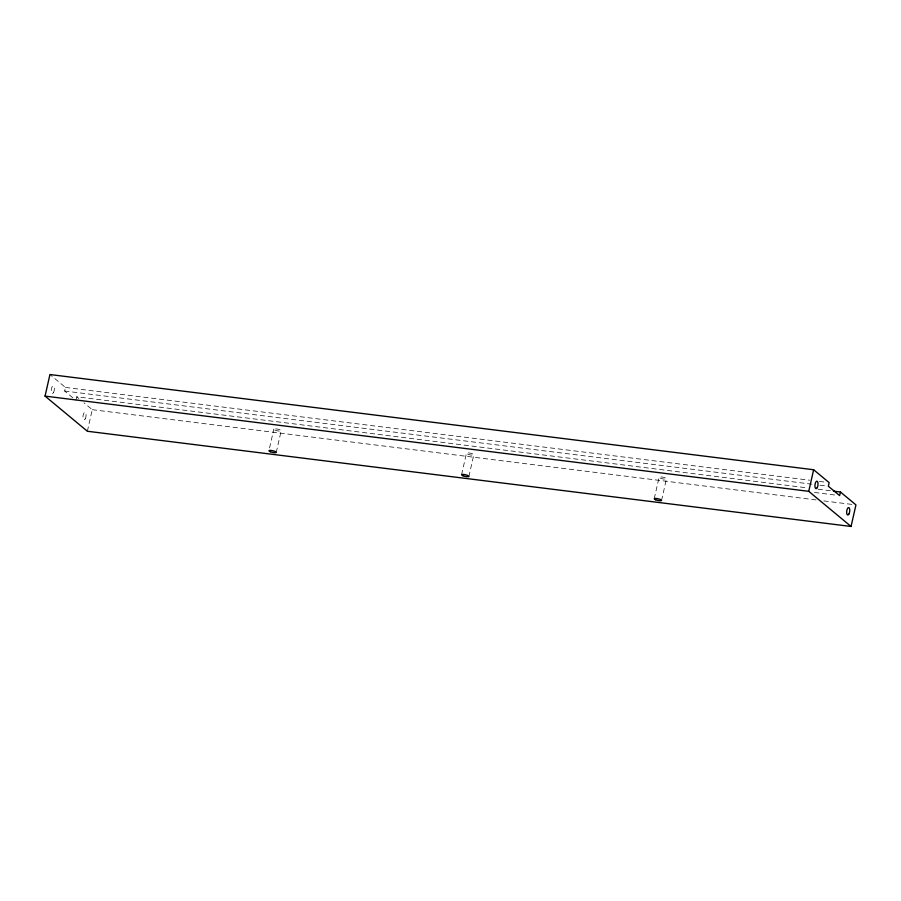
<?xml version="1.0" encoding="UTF-8"?>
<svg xmlns="http://www.w3.org/2000/svg" width="901" height="901" viewBox="0 0 901 901"><rect width="100%" height="100%" fill="white"/><g stroke="black" fill="none" stroke-linecap="round" stroke-linejoin="round"><path stroke-width="0.68" stroke-dasharray="4.5 3.38" d="M72.846 397.825L64.658 391.023L65.469 387.43L49.949 374.534M75.921 400.382L76.743 396.789L806.924 487.824M87.363 431.252L92.262 409.673L83.984 402.803M269.557 447.921L273.848 429.056M276.247 452.46L281.146 430.892A3.784 0.856 12.8 0 0 276.168 428.876A3.784 0.856 12.8 0 0 275.165 430.149A3.784 0.856 12.8 0 0 281.146 430.892M461.594 474.636L466.493 453.068M468.892 476.483L473.791 454.915A3.784 0.856 12.8 0 0 468.813 452.899A3.784 0.856 12.8 0 0 467.81 454.172A3.784 0.856 12.8 0 0 473.791 454.915M654.239 498.658L659.138 477.091M661.537 500.505L666.436 478.938A3.784 0.856 12.8 0 0 661.469 476.911A3.784 0.856 12.8 0 0 660.456 478.194A3.784 0.856 12.8 0 0 666.436 478.938M65.469 387.43L809.616 480.21M819.392 481.427L824.967 482.125M64.658 391.023L812.984 484.333M819.966 485.2L826.949 486.067M818.085 489.22L830.654 490.786M814.481 492.464L835.418 495.077M92.262 409.673L818.254 500.201M823.841 500.9L854.553 504.729M76.743 396.789L78.815 398.501M85.257 418.819A3.784 1.498 -82.9 0 0 85.336 412.478A3.784 1.498 -82.9 0 0 82.971 416.915A3.784 1.498 -82.9 0 0 85.257 418.819M53.531 392.453A3.784 1.498 -82.9 0 0 53.609 386.112A3.784 1.498 -82.9 0 0 51.233 390.561A3.784 1.498 -82.9 0 0 53.531 392.453"/><path stroke-width="1.35" d="M840.43 492.002L855.95 504.898L851.051 526.466L87.363 431.252L45.05 396.102L49.949 374.534L813.637 469.748L829.157 482.643L828.346 486.247L839.608 495.595L840.43 492.002L833.448 491.135M851.051 526.466L808.738 491.327L813.637 469.748M45.05 396.102L808.738 491.327M848.945 514.043A3.784 1.498 -82.9 0 0 849.024 507.691A3.784 1.498 -82.9 0 0 846.658 512.14A3.784 1.498 -82.9 0 0 848.945 514.043M817.207 487.678A3.784 1.498 -82.9 0 0 817.297 481.337A3.784 1.498 -82.9 0 0 814.921 485.774A3.784 1.498 -82.9 0 0 817.207 487.678M655.556 499.762A3.784 0.856 12.8 0 0 661.537 500.505A3.784 0.856 12.8 0 0 656.559 498.49A3.784 0.856 12.8 0 0 655.556 499.762M462.911 475.739A3.784 0.856 12.8 0 0 468.892 476.483A3.784 0.856 12.8 0 0 463.914 474.467A3.784 0.856 12.8 0 0 462.911 475.739M270.266 451.716A3.784 0.856 12.8 0 0 276.247 452.46A3.784 0.856 12.8 0 0 271.269 450.444A3.784 0.856 12.8 0 0 270.266 451.716"/></g></svg>
